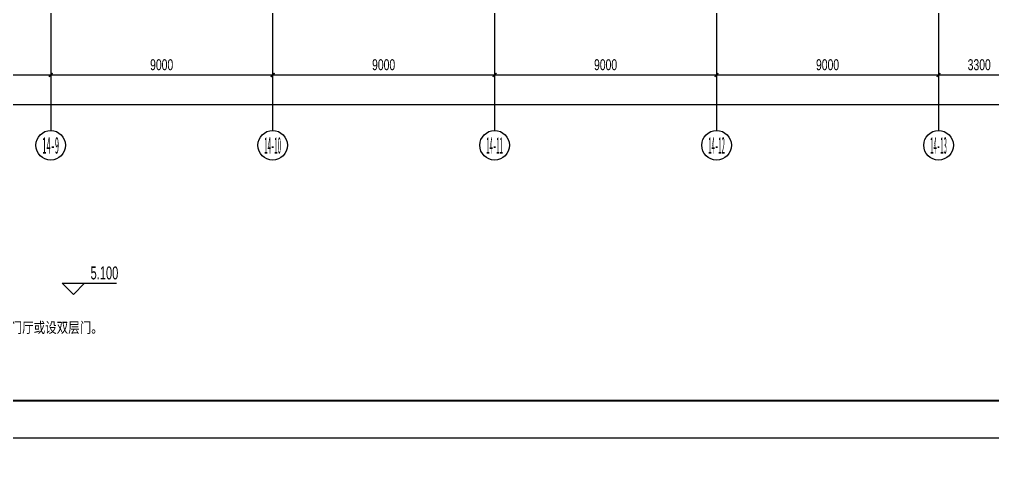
# Model space of a CAD drawing. Extents: x -233336 to 840473, y -28113 to 330904.
# Drawn here: x 67134 to 106590, y 62717 to 80555 of the extents above; entities that cross this region are included whole.
import ezdxf
from ezdxf.enums import TextEntityAlignment as Align
from ezdxf.xclip import XClip

# ---------------------------------------------------------------- set-up
doc = ezdxf.new("R2010")
doc.units = 0
doc.header["$LTSCALE"] = 1000
doc.header["$XCLIPFRAME"] = 2
doc.linetypes.add('104-14# 核心筒$0$DOTE', pattern=[2.42, 2, -0.2, 0.02, -0.2])
doc.layers.get('0').update_dxf_attribs({"linetype": 'CONTINUOUS'})
doc.layers.get('Defpoints').update_dxf_attribs({"linetype": 'CONTINUOUS'})
for name, color, linetype in [('104-14# 核心筒$0$01-标注_轴线坐标', 8, 'CONTINUOUS'), ('104-14# 核心筒$0$A_AXIS-轴线', 8, '104-14# 核心筒$0$DOTE'), ('104-14# 核心筒$0$AXIS_TEXT', 7, 'CONTINUOUS'), ('AXIS_TEXT', 7, 'CONTINUOUS'), ('X-104 14#平面$0$01-标注_标高', 8, 'CONTINUOUS'), ('X-104 14#平面$0$02-TEXT_标注', 9, 'CONTINUOUS')]:
    doc.layers.add(name, color=color, linetype=linetype)
doc.styles.add('104-14# 核心筒$0$_TCH_AXIS', font='STXIHEI.TTF', dxfattribs={"width": 0.8})
doc.styles.add('104-14# 核心筒$0$_TCH_DIM_T3', font='ros.shx', dxfattribs={"width": 0.705882, "bigfont": 'jd.shx'})
doc.styles.add('COMPLEX', font='COMPLEX')
doc.styles.add('X-104 14#平面$0$_TCH_DIM', font='ros.shx', dxfattribs={"width": 0.8, "bigfont": 'jd.shx'})
doc.styles.add('X-104 14#平面$0$Standard', font='STXIHEI.TTF', dxfattribs={"width": 0.8})
doc.dimstyles.new('104-14# 核心筒$0$_TCH_ARCH&&150', dxfattribs={"dimtxt": 446.25, "dimasz": 150, "dimexe": 375, "dimexo": 450, "dimgap": 189.375, "dimtad": 1, "dimdec": 0, "dimzin": 0, "dimdsep": 46, "dimtxsty": '104-14# 核心筒$0$_TCH_DIM_T3', "dimblk": '104-14# 核心筒$0$_ArchTick', "dimcen": 0.09, "dimclrt": 7, "dimazin": 2, "dimtfac": 1, "dimtdec": 0, "dimtix": 1, "dimtmove": 2, "dimatfit": 3, "dimfxl": 0, "dimtolj": 1, "dimtzin": 0, "dimarcsym": 0})

# ---------------------------------------------------------------- blocks, each defined once
blk = doc.blocks.new('图框-A1+1-2')
at = {"const_width": 0.05}
blk.add_lwpolyline([(0, 0), (1261, 0), (1261, 594), (0, 594)], close=True, dxfattribs=at)
blk = doc.blocks.new('图框-A1+1-4')
for points, const_width in [([(0, 0), (1051, 0), (1051, 594), (0, 594)], 0.05), ([(976, 584), (25, 584), (25, 10), (976, 10)], 0.5)]:
    blk.add_lwpolyline(points, close=True, dxfattribs=dict(const_width=const_width))
blk = doc.blocks.new('104-14# 核心筒$0$_ArchTick')
at = {"color": 0, "linetype": 'ByBlock', "const_width": 0.4}
blk.add_lwpolyline([(-0.5, -0.5), (0.5, 0.5)], dxfattribs=at)
blk = doc.blocks.new('*D306')
at = {"layer": '104-14# 核心筒$0$01-标注_轴线坐标', "color": 0, "lineweight": -2}
for p, q in [((-6010, 80105), (-6010, 76730)), ((120742, 80105), (120742, 76730)), ((-6010, 77105), (120742, 77105))]:
    blk.add_line(p, q, dxfattribs=at)
at = {"layer": 'Defpoints', "color": 0}
for p in [(-6010, 80555), (120742, 80555), (120742, 77105)]:
    blk.add_point(p, dxfattribs=at)
at = {"layer": '104-14# 核心筒$0$01-标注_轴线坐标', "color": 0, "lineweight": -2, "xscale": 150, "yscale": 150, "zscale": 150, "rotation": 180}
blk.add_blockref('104-14# 核心筒$0$_ArchTick', (-6010, 77105), dxfattribs=at)
at = {"layer": '104-14# 核心筒$0$01-标注_轴线坐标', "color": 0, "lineweight": -2, "xscale": 150, "yscale": 150, "zscale": 150}
blk.add_blockref('104-14# 核心筒$0$_ArchTick', (120742, 77105), dxfattribs=at)
at = {"layer": '104-14# 核心筒$0$01-标注_轴线坐标', "color": 7, "insert": (57366, 77517), "char_height": 446.2, "attachment_point": 5, "style": '104-14# 核心筒$0$_TCH_DIM_T3'}
blk.add_mtext('\\A1;126752', dxfattribs=at)
blk = doc.blocks.new('*D315')
at = {"layer": '104-14# 核心筒$0$01-标注_轴线坐标', "color": 0, "lineweight": -2}
for p, q in [((59400, 80105), (59400, 77930)), ((68400, 80105), (68400, 77930)), ((59400, 78305), (68400, 78305))]:
    blk.add_line(p, q, dxfattribs=at)
at = {"layer": 'Defpoints', "color": 0}
for p in [(59400, 80555), (68400, 80555), (68400, 78305)]:
    blk.add_point(p, dxfattribs=at)
at = {"layer": '104-14# 核心筒$0$01-标注_轴线坐标', "color": 0, "lineweight": -2, "xscale": 150, "yscale": 150, "zscale": 150, "rotation": 180}
blk.add_blockref('104-14# 核心筒$0$_ArchTick', (59400, 78305), dxfattribs=at)
at = {"layer": '104-14# 核心筒$0$01-标注_轴线坐标', "color": 0, "lineweight": -2, "xscale": 150, "yscale": 150, "zscale": 150}
blk.add_blockref('104-14# 核心筒$0$_ArchTick', (68400, 78305), dxfattribs=at)
at = {"layer": '104-14# 核心筒$0$01-标注_轴线坐标', "color": 7, "insert": (63900, 78717), "char_height": 446.2, "attachment_point": 5, "style": '104-14# 核心筒$0$_TCH_DIM_T3'}
blk.add_mtext('\\A1;9000', dxfattribs=at)
blk = doc.blocks.new('*D316')
at = {"layer": '104-14# 核心筒$0$01-标注_轴线坐标', "color": 0, "lineweight": -2}
for p, q in [((68400, 80105), (68400, 77930)), ((77400, 80105), (77400, 77930)), ((68400, 78305), (77400, 78305))]:
    blk.add_line(p, q, dxfattribs=at)
at = {"layer": 'Defpoints', "color": 0}
for p in [(68400, 80555), (77400, 80555), (77400, 78305)]:
    blk.add_point(p, dxfattribs=at)
at = {"layer": '104-14# 核心筒$0$01-标注_轴线坐标', "color": 0, "lineweight": -2, "xscale": 150, "yscale": 150, "zscale": 150, "rotation": 180}
blk.add_blockref('104-14# 核心筒$0$_ArchTick', (68400, 78305), dxfattribs=at)
at = {"layer": '104-14# 核心筒$0$01-标注_轴线坐标', "color": 0, "lineweight": -2, "xscale": 150, "yscale": 150, "zscale": 150}
blk.add_blockref('104-14# 核心筒$0$_ArchTick', (77400, 78305), dxfattribs=at)
at = {"layer": '104-14# 核心筒$0$01-标注_轴线坐标', "color": 7, "insert": (72900, 78717), "char_height": 446.2, "attachment_point": 5, "style": '104-14# 核心筒$0$_TCH_DIM_T3'}
blk.add_mtext('\\A1;9000', dxfattribs=at)
blk = doc.blocks.new('*D317')
at = {"layer": '104-14# 核心筒$0$01-标注_轴线坐标', "color": 0, "lineweight": -2}
for p, q in [((77400, 80105), (77400, 77930)), ((86400, 80105), (86400, 77930)), ((77400, 78305), (86400, 78305))]:
    blk.add_line(p, q, dxfattribs=at)
at = {"layer": 'Defpoints', "color": 0}
for p in [(77400, 80555), (86400, 80555), (86400, 78305)]:
    blk.add_point(p, dxfattribs=at)
at = {"layer": '104-14# 核心筒$0$01-标注_轴线坐标', "color": 0, "lineweight": -2, "xscale": 150, "yscale": 150, "zscale": 150, "rotation": 180}
blk.add_blockref('104-14# 核心筒$0$_ArchTick', (77400, 78305), dxfattribs=at)
at = {"layer": '104-14# 核心筒$0$01-标注_轴线坐标', "color": 0, "lineweight": -2, "xscale": 150, "yscale": 150, "zscale": 150}
blk.add_blockref('104-14# 核心筒$0$_ArchTick', (86400, 78305), dxfattribs=at)
at = {"layer": '104-14# 核心筒$0$01-标注_轴线坐标', "color": 7, "insert": (81900, 78717), "char_height": 446.2, "attachment_point": 5, "style": '104-14# 核心筒$0$_TCH_DIM_T3'}
blk.add_mtext('\\A1;9000', dxfattribs=at)
blk = doc.blocks.new('*D318')
at = {"layer": '104-14# 核心筒$0$01-标注_轴线坐标', "color": 0, "lineweight": -2}
for p, q in [((86400, 80105), (86400, 77930)), ((95400, 80105), (95400, 77930)), ((86400, 78305), (95400, 78305))]:
    blk.add_line(p, q, dxfattribs=at)
at = {"layer": 'Defpoints', "color": 0}
for p in [(86400, 80555), (95400, 80555), (95400, 78305)]:
    blk.add_point(p, dxfattribs=at)
at = {"layer": '104-14# 核心筒$0$01-标注_轴线坐标', "color": 0, "lineweight": -2, "xscale": 150, "yscale": 150, "zscale": 150, "rotation": 180}
blk.add_blockref('104-14# 核心筒$0$_ArchTick', (86400, 78305), dxfattribs=at)
at = {"layer": '104-14# 核心筒$0$01-标注_轴线坐标', "color": 0, "lineweight": -2, "xscale": 150, "yscale": 150, "zscale": 150}
blk.add_blockref('104-14# 核心筒$0$_ArchTick', (95400, 78305), dxfattribs=at)
at = {"layer": '104-14# 核心筒$0$01-标注_轴线坐标', "color": 7, "insert": (90900, 78717), "char_height": 446.2, "attachment_point": 5, "style": '104-14# 核心筒$0$_TCH_DIM_T3'}
blk.add_mtext('\\A1;9000', dxfattribs=at)
blk = doc.blocks.new('*D319')
at = {"layer": '104-14# 核心筒$0$01-标注_轴线坐标', "color": 0, "lineweight": -2}
for p, q in [((95400, 80105), (95400, 77930)), ((104400, 80105), (104400, 77930)), ((95400, 78305), (104400, 78305))]:
    blk.add_line(p, q, dxfattribs=at)
at = {"layer": 'Defpoints', "color": 0}
for p in [(95400, 80555), (104400, 80555), (104400, 78305)]:
    blk.add_point(p, dxfattribs=at)
at = {"layer": '104-14# 核心筒$0$01-标注_轴线坐标', "color": 0, "lineweight": -2, "xscale": 150, "yscale": 150, "zscale": 150, "rotation": 180}
blk.add_blockref('104-14# 核心筒$0$_ArchTick', (95400, 78305), dxfattribs=at)
at = {"layer": '104-14# 核心筒$0$01-标注_轴线坐标', "color": 0, "lineweight": -2, "xscale": 150, "yscale": 150, "zscale": 150}
blk.add_blockref('104-14# 核心筒$0$_ArchTick', (104400, 78305), dxfattribs=at)
at = {"layer": '104-14# 核心筒$0$01-标注_轴线坐标', "color": 7, "insert": (99900, 78717), "char_height": 446.2, "attachment_point": 5, "style": '104-14# 核心筒$0$_TCH_DIM_T3'}
blk.add_mtext('\\A1;9000', dxfattribs=at)
blk = doc.blocks.new('*D320')
at = {"layer": '104-14# 核心筒$0$01-标注_轴线坐标', "color": 0, "lineweight": -2}
for p, q in [((104400, 80105), (104400, 77930)), ((107700, 80105), (107700, 77930)), ((104400, 78305), (107700, 78305))]:
    blk.add_line(p, q, dxfattribs=at)
at = {"layer": 'Defpoints', "color": 0}
for p in [(104400, 80555), (107700, 80555), (107700, 78305)]:
    blk.add_point(p, dxfattribs=at)
at = {"layer": '104-14# 核心筒$0$01-标注_轴线坐标', "color": 0, "lineweight": -2, "xscale": 150, "yscale": 150, "zscale": 150, "rotation": 180}
blk.add_blockref('104-14# 核心筒$0$_ArchTick', (104400, 78305), dxfattribs=at)
at = {"layer": '104-14# 核心筒$0$01-标注_轴线坐标', "color": 0, "lineweight": -2, "xscale": 150, "yscale": 150, "zscale": 150}
blk.add_blockref('104-14# 核心筒$0$_ArchTick', (107700, 78305), dxfattribs=at)
at = {"layer": '104-14# 核心筒$0$01-标注_轴线坐标', "color": 7, "insert": (106050, 78717), "char_height": 446.2, "attachment_point": 5, "style": '104-14# 核心筒$0$_TCH_DIM_T3'}
blk.add_mtext('\\A1;3300', dxfattribs=at)
blk = doc.blocks.new('_AXISO')
blk.add_circle((0, 0), 0.5)
at = {"layer": 'AXIS_TEXT', "style": 'COMPLEX', "width": 1.041667}
blk.add_attdef('A', text='', height=0.56, dxfattribs=at).set_placement((-0.25, -0.28), (0.25, -0.28), align=Align.FIT)
blk = doc.blocks.new('104-14# 核心筒')
at = {"layer": '104-14# 核心筒$0$01-标注_轴线坐标'}
for p, q in [((68400, 80554.9), (68400, 76054.9)), ((77400, 80554.9), (77400, 76054.9)), ((86400, 80554.9), (86400, 76054.9)), ((95400, 80554.9), (95400, 76054.9)), ((104400, 80554.9), (104400, 76054.9))]:
    blk.add_line(p, q, dxfattribs=at)
at = {"layer": '104-14# 核心筒$0$A_AXIS-轴线'}
for p, q in [((68400, 139633.6), (68400, 80554.9)), ((77400, 139633.6), (77400, 80554.9)), ((86400, 139633.6), (86400, 80554.9)), ((95400, 139633.6), (95400, 80554.9)), ((104400, 139633.6), (104400, 80554.9))]:
    blk.add_line(p, q, dxfattribs=at)
at = {"layer": '104-14# 核心筒$0$01-标注_轴线坐标'}
ref = blk.add_blockref('_AXISO', (68400, 75454.9), dxfattribs=dict(at, xscale=1200, yscale=1200, zscale=1200))
ref.add_attrib('A', '14-9', dxfattribs={"layer": '104-14# 核心筒$0$AXIS_TEXT', "height": 678.82, "style": '104-14# 核心筒$0$_TCH_AXIS', "width": 0.46828}).set_placement((68060.6, 75115.5), (68739.4, 75115.5), align=Align.FIT)
ref = blk.add_blockref('_AXISO', (77400, 75454.9), dxfattribs=dict(at, xscale=1200, yscale=1200, zscale=1200))
ref.add_attrib('A', '14-10', dxfattribs={"layer": '104-14# 核心筒$0$AXIS_TEXT', "height": 678.82, "style": '104-14# 核心筒$0$_TCH_AXIS', "width": 0.366464}).set_placement((77060.6, 75115.5), (77739.4, 75115.5), align=Align.FIT)
ref = blk.add_blockref('_AXISO', (86400, 75454.9), dxfattribs=dict(at, xscale=1200, yscale=1200, zscale=1200))
ref.add_attrib('A', '14-11', dxfattribs={"layer": '104-14# 核心筒$0$AXIS_TEXT', "height": 678.82, "style": '104-14# 核心筒$0$_TCH_AXIS', "width": 0.366464}).set_placement((86060.6, 75115.5), (86739.4, 75115.5), align=Align.FIT)
ref = blk.add_blockref('_AXISO', (95400, 75454.9), dxfattribs=dict(at, xscale=1200, yscale=1200, zscale=1200))
ref.add_attrib('A', '14-12', dxfattribs={"layer": '104-14# 核心筒$0$AXIS_TEXT', "height": 678.82, "style": '104-14# 核心筒$0$_TCH_AXIS', "width": 0.366464}).set_placement((95060.6, 75115.5), (95739.4, 75115.5), align=Align.FIT)
ref = blk.add_blockref('_AXISO', (104400, 75454.9), dxfattribs=dict(at, xscale=1200, yscale=1200, zscale=1200))
ref.add_attrib('A', '14-13', dxfattribs={"layer": '104-14# 核心筒$0$AXIS_TEXT', "height": 678.82, "style": '104-14# 核心筒$0$_TCH_AXIS', "width": 0.366464}).set_placement((104060.6, 75115.5), (104739.4, 75115.5), align=Align.FIT)
for p1, p2, distance, text, picture, middle in [((-6009.8, 80554.9), (120741.8, 80554.9), -3450, '126752', '*D306', (57366, 77517.4)), ((59400, 80554.9), (68400, 80554.9), -2250, '9000', '*D315', (63900, 78717.4)), ((68400, 80554.9), (77400, 80554.9), -2250, '9000', '*D316', (72900, 78717.4)), ((77400, 80554.9), (86400, 80554.9), -2250, '9000', '*D317', (81900, 78717.4)), ((86400, 80554.9), (95400, 80554.9), -2250, '9000', '*D318', (90900, 78717.4)), ((95400, 80554.9), (104400, 80554.9), -2250, '9000', '*D319', (99900, 78717.4)), ((104400, 80554.9), (107700, 80554.9), -2250, '3300', '*D320', (106050, 78717.4))]:
    dim = blk.add_aligned_dim(p1=p1, p2=p2, distance=distance, text=text, dimstyle='104-14# 核心筒$0$_TCH_ARCH&&150', dxfattribs=at)
    dim.commit()
    dim.dimension.update_dxf_attribs({"geometry": picture, "text_midpoint": middle})
blk = doc.blocks.new('X-104 14#平面')
for points in [[(-18433.5, 63600), (139216.5, 63600), (139216.5, 152700), (-18433.5, 152700)], [(-38664.4, 63600), (150485.6, 63600), (150485.6, -25500), (-38664.4, -25500)]]:
    blk.add_lwpolyline(points, close=True)
at = {"layer": 'X-104 14#平面$0$01-标注_标高'}
for p, q in [((69322, 69411), (68872, 69861)), ((68872, 69861), (71070, 69861)), ((69322, 69411), (69772, 69861))]:
    blk.add_line(p, q, dxfattribs=at)
ref = blk.add_blockref('104-14# 核心筒', (0, 0))
XClip(ref).set_block_clipping_path([(-38664.3623821461, -25500), (139216.5485069363, 330900)])
at = {"xscale": 150, "yscale": 150, "zscale": 150}
for name, p in [('图框-A1+1-4', (-18433.5, 63600)), ('图框-A1+1-2', (-38664.4, -25500))]:
    blk.add_blockref(name, p, dxfattribs=at)
at = {"layer": 'X-104 14#平面$0$01-标注_标高', "color": 7, "style": 'X-104 14#平面$0$_TCH_DIM', "width": 0.64}
blk.add_text('5.100', height=525, dxfattribs=at).set_placement((70017, 70018.5))
at = {"layer": 'X-104 14#平面$0$02-TEXT_标注', "style": 'X-104 14#平面$0$Standard', "width": 0.8}
blk.add_text('每个商铺的至少有1个主要出入口设在门厅或设双层门。', height=428.139, dxfattribs=at).set_placement((59067.9, 67853))

msp = doc.modelspace()

# ---------------------------------------------------------------- block references
msp.add_blockref('X-104 14#平面', (0, 0))

doc.saveas('drawing.dxf')
